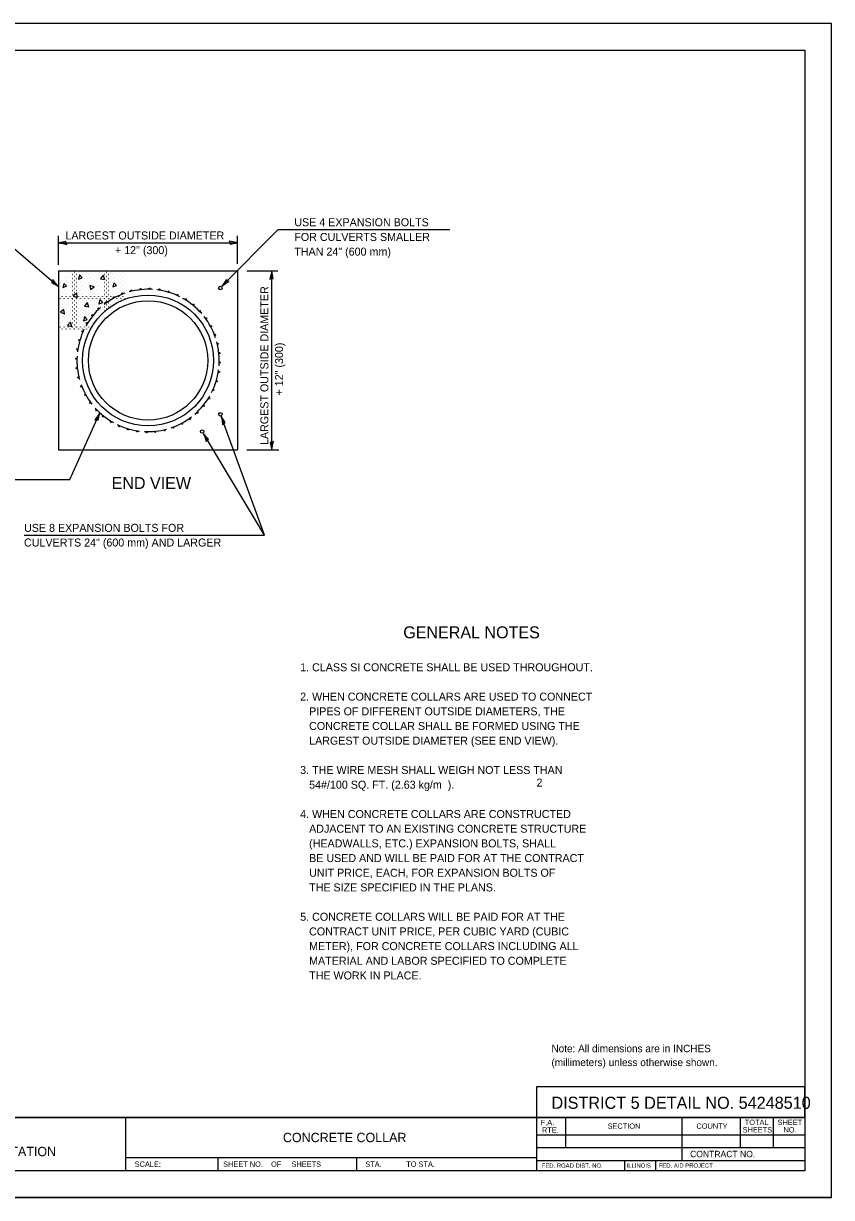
# Model space of a CAD drawing. Extents: x 99173 to 99853, y 99981 to 100421.
# Drawn here: x 99550.2 to 99853, y 99980.8 to 100420.8 of the extents above; entities that cross this region are included whole.
import ezdxf

# ---------------------------------------------------------------- set-up
doc = ezdxf.new("R2010")
doc.units = 0
for name, color, linetype in [('Design_PR_Roadway Dimensions', 7, 'Continuous'), ('Design_PR_Roadway Notes', 7, 'Continuous'), ('Level 29', 7, 'Continuous'), ('Level 43', 7, 'Continuous'), ('Level 52', 7, 'Continuous'), ('Sheets_50 Reference Boundary', 7, 'Continuous'), ('Sheets_General Details', 7, 'Continuous'), ('Sheets_Printer Plotting Border', 7, 'Continuous'), ('Stage_Construction Traffic Control', 7, 'Continuous')]:
    doc.layers.add(name, color=color, linetype=linetype)

msp = doc.modelspace()

# ---------------------------------------------------------------- linework, layer by layer
at = {"layer": 'Design_PR_Roadway Notes'}
for p, q in [((99645.66, 100343.57), (99624.52, 100322.4)), ((99645.66, 100343.57), (99709.96, 100343.57)), ((99543.99, 100338.71), (99563.12, 100322.33)), ((99567.54, 100249.92), (99578.79, 100274.85)), ((99640.53, 100229.04), (99624.3, 100273.62)), ((99640.53, 100229.04), (99617.61, 100267.14)), ((99465.87, 100249.92), (99567.54, 100249.92)), ((99550.38, 100229.04), (99640.53, 100229.04))]:
    msp.add_line(p, q, dxfattribs=at)
for points in [[(99561.17, 100324.86), (99560.98, 100324.24), (99560.68, 100323.74), (99561.76, 100323.14), (99563.12, 100322.33), (99562.05, 100323.65)], [(99627.19, 100324.14), (99626.58, 100324.39), (99626.11, 100324.73), (99625.43, 100323.69), (99624.52, 100322.4), (99625.91, 100323.36)], [(99576.91, 100272.27), (99577.56, 100272.25), (99578.13, 100272.11), (99578.4, 100273.31), (99578.79, 100274.85), (99577.83, 100273.45)], [(99624.76, 100270.46), (99625.23, 100270.9), (99625.74, 100271.19), (99625.09, 100272.24), (99624.3, 100273.62), (99624.59, 100271.95)], [(99618.66, 100264.13), (99619.04, 100264.65), (99619.49, 100265.03), (99618.65, 100265.94), (99617.61, 100267.14), (99618.21, 100265.55)]]:
    msp.add_lwpolyline(points, close=True, dxfattribs=at)
at = {"layer": 'Level 29'}
for points in [[(99571.13, 100326.56), (99570.76, 100324.97), (99572.16, 100325.53)], [(99580.07, 100326.44), (99578.97, 100325.13), (99580.63, 100324.85)], [(99565.31, 100323.43), (99564.93, 100321.85), (99566.34, 100322.41)], [(99575.26, 100321.08), (99576.62, 100322.08), (99575.07, 100322.65)], [(99584.02, 100323.67), (99583.64, 100322.09), (99585.04, 100322.64)], [(99570.12, 100319.71), (99568.76, 100318.72), (99570.31, 100318.14)], [(99574.09, 100316.22), (99572.99, 100314.9), (99574.65, 100314.62)], [(99578.83, 100317.32), (99578.46, 100315.74), (99579.86, 100316.29)], [(99565.33, 100313.58), (99563.98, 100312.58), (99565.52, 100312.01)], [(99567.79, 100308.89), (99566.69, 100307.58), (99568.34, 100307.3)], [(99573.06, 100310.97), (99572.68, 100309.39), (99574.08, 100309.94)]]:
    msp.add_lwpolyline(points, close=True, dxfattribs=at)
for centre in [(99564.67, 100324.5), (99565.43, 100325.26), (99566.18, 100326.01), (99566.18, 100324.5), (99566.94, 100326.77), (99566.94, 100325.26), (99567.7, 100327.53), (99567.7, 100326.01), (99567.7, 100324.5), (99568.46, 100326.77), (99568.46, 100325.26), (99569.21, 100327.53), (99569.21, 100326.01), (99569.21, 100324.5), (99569.97, 100326.77), (99569.97, 100325.26), (99570.73, 100327.53), (99570.73, 100326.01), (99570.73, 100324.5), (99571.49, 100326.77), (99571.49, 100325.26), (99572.24, 100327.53), (99572.24, 100326.01), (99572.24, 100324.5), (99573, 100326.77), (99573, 100325.26), (99573.76, 100327.53), (99573.76, 100326.01), (99573.76, 100324.5), (99574.52, 100326.77), (99574.52, 100325.26), (99575.28, 100327.53), (99575.28, 100326.01), (99575.28, 100324.5), (99576.03, 100326.77), (99576.03, 100325.26), (99576.79, 100327.53), (99576.79, 100326.01), (99576.79, 100324.5), (99577.55, 100326.77), (99577.55, 100325.26), (99578.31, 100327.53), (99578.31, 100326.01), (99578.31, 100324.5), (99579.06, 100326.77), (99579.06, 100325.26), (99579.82, 100327.53), (99579.82, 100326.01), (99579.82, 100324.5), (99580.58, 100326.77), (99580.58, 100325.26), (99581.34, 100327.53), (99581.34, 100326.01), (99581.34, 100324.5), (99582.09, 100326.77), (99582.09, 100325.26), (99582.85, 100327.53), (99582.85, 100326.01), (99582.85, 100324.5), (99583.61, 100326.77), (99583.61, 100325.26), (99584.37, 100327.53), (99584.37, 100326.01), (99584.37, 100324.5), (99585.12, 100326.77), (99585.12, 100325.26), (99585.88, 100327.53), (99585.88, 100326.01), (99585.88, 100324.5), (99586.64, 100326.77), (99586.64, 100325.26), (99587.4, 100327.53), (99587.4, 100326.01), (99587.4, 100324.5), (99588.15, 100326.77), (99588.15, 100325.26), (99563.91, 100323.74), (99563.91, 100322.23), (99563.91, 100320.71), (99564.67, 100322.98), (99564.67, 100321.47), (99565.43, 100323.74), (99565.43, 100322.23), (99565.43, 100320.71), (99566.18, 100322.98), (99566.18, 100321.47), (99566.94, 100323.74), (99566.94, 100322.23), (99566.94, 100320.71), (99567.7, 100322.98), (99567.7, 100321.47), (99568.46, 100323.74), (99568.46, 100322.23), (99568.46, 100320.71), (99569.21, 100322.98), (99569.21, 100321.47), (99569.97, 100323.74), (99569.97, 100322.23), (99569.97, 100320.71), (99570.73, 100322.98), (99570.73, 100321.47), (99571.49, 100323.74), (99571.49, 100322.23), (99571.49, 100320.71), (99572.24, 100322.98), (99572.24, 100321.47), (99573, 100323.74), (99573, 100322.23), (99573, 100320.71), (99573.76, 100322.98), (99573.76, 100321.47), (99574.52, 100323.74), (99574.52, 100322.23), (99574.52, 100320.71), (99575.28, 100322.98), (99575.28, 100321.47), (99576.03, 100323.74), (99576.03, 100322.23), (99576.03, 100320.71), (99576.79, 100322.98), (99576.79, 100321.47), (99577.55, 100323.74), (99577.55, 100322.23), (99577.55, 100320.71), (99578.31, 100322.98), (99578.31, 100321.47), (99579.06, 100323.74), (99579.06, 100322.23), (99579.06, 100320.71), (99579.82, 100322.98), (99579.82, 100321.47), (99580.58, 100323.74), (99580.58, 100322.23), (99580.58, 100320.71), (99581.34, 100322.98), (99581.34, 100321.47), (99582.09, 100323.74), (99582.09, 100322.23), (99582.09, 100320.71), (99582.85, 100322.98), (99582.85, 100321.47), (99583.61, 100323.74), (99583.61, 100322.23), (99583.61, 100320.71), (99584.37, 100322.98), (99584.37, 100321.47), (99585.12, 100323.74), (99585.12, 100322.23), (99585.12, 100320.71), (99585.88, 100322.98), (99585.88, 100321.47), (99586.64, 100323.74), (99586.64, 100322.23), (99586.64, 100320.71), (99587.4, 100322.98), (99587.4, 100321.47), (99588.15, 100323.74), (99588.15, 100322.23), (99588.15, 100320.71), (99563.91, 100319.2), (99563.91, 100317.68), (99563.91, 100316.17), (99564.67, 100319.95), (99564.67, 100318.44), (99564.67, 100316.92), (99565.43, 100319.2), (99565.43, 100317.68), (99565.43, 100316.17), (99566.18, 100319.95), (99566.18, 100318.44), (99566.18, 100316.92), (99566.94, 100319.2), (99566.94, 100317.68), (99566.94, 100316.17), (99567.7, 100319.95), (99567.7, 100318.44), (99567.7, 100316.92), (99568.46, 100319.2), (99568.46, 100317.68), (99568.46, 100316.17), (99569.21, 100319.95), (99569.21, 100318.44), (99569.21, 100316.92), (99569.97, 100319.2), (99569.97, 100317.68), (99569.97, 100316.17), (99570.73, 100319.95), (99570.73, 100318.44), (99570.73, 100316.92), (99571.49, 100319.2), (99571.49, 100317.68), (99571.49, 100316.17), (99572.24, 100319.95), (99572.24, 100318.44), (99572.24, 100316.92), (99573, 100319.2), (99573, 100317.68), (99573, 100316.17), (99573.76, 100319.95), (99573.76, 100318.44), (99573.76, 100316.92), (99574.52, 100319.2), (99574.52, 100317.68), (99574.52, 100316.17), (99575.28, 100319.95), (99575.28, 100318.44), (99575.28, 100316.92), (99576.03, 100319.2), (99576.03, 100317.68), (99576.03, 100316.17), (99576.79, 100319.95), (99576.79, 100318.44), (99576.79, 100316.92), (99577.55, 100319.2), (99577.55, 100317.68), (99577.55, 100316.17), (99578.31, 100319.95), (99578.31, 100318.44), (99578.31, 100316.92), (99579.06, 100319.2), (99579.06, 100317.68), (99579.06, 100316.17), (99579.82, 100319.95), (99579.82, 100318.44), (99579.82, 100316.92), (99580.58, 100319.2), (99580.58, 100317.68), (99580.58, 100316.17), (99581.34, 100319.95), (99581.34, 100318.44), (99581.34, 100316.92), (99582.09, 100319.2), (99582.09, 100317.68), (99582.09, 100316.17), (99582.85, 100319.95), (99582.85, 100318.44), (99582.85, 100316.92), (99583.61, 100319.2), (99583.61, 100317.68), (99583.61, 100316.17), (99584.37, 100319.95), (99584.37, 100318.44), (99584.37, 100316.92), (99585.12, 100319.2), (99585.12, 100317.68), (99585.12, 100316.17), (99585.88, 100319.95), (99585.88, 100318.44), (99585.88, 100316.92), (99586.64, 100319.2), (99586.64, 100317.68), (99587.4, 100319.95), (99587.4, 100318.44), (99588.15, 100319.2), (99588.15, 100317.68), (99563.91, 100314.65), (99563.91, 100313.14), (99563.91, 100311.62), (99564.67, 100315.41), (99564.67, 100313.89), (99564.67, 100312.38), (99565.43, 100314.65), (99565.43, 100313.14), (99565.43, 100311.62), (99566.18, 100315.41), (99566.18, 100313.89), (99566.18, 100312.38), (99566.94, 100314.65), (99566.94, 100313.14), (99566.94, 100311.62), (99567.7, 100315.41), (99567.7, 100313.89), (99567.7, 100312.38), (99568.46, 100314.65), (99568.46, 100313.14), (99568.46, 100311.62), (99569.21, 100315.41), (99569.21, 100313.89), (99569.21, 100312.38), (99569.97, 100314.65), (99569.97, 100313.14), (99569.97, 100311.62), (99570.73, 100315.41), (99570.73, 100313.89), (99570.73, 100312.38), (99571.49, 100314.65), (99571.49, 100313.14), (99571.49, 100311.62), (99572.24, 100315.41), (99572.24, 100313.89), (99572.24, 100312.38), (99573, 100314.65), (99573, 100313.14), (99573, 100311.62), (99573.76, 100315.41), (99573.76, 100313.89), (99573.76, 100312.38), (99574.52, 100314.65), (99574.52, 100313.14), (99574.52, 100311.62), (99575.28, 100315.41), (99575.28, 100313.89), (99575.28, 100312.38), (99576.03, 100314.65), (99576.03, 100313.14), (99576.03, 100311.62), (99576.79, 100315.41), (99576.79, 100313.89), (99576.79, 100312.38), (99577.55, 100314.65), (99577.55, 100313.14), (99577.55, 100311.62), (99578.31, 100315.41), (99578.31, 100313.89), (99578.31, 100312.38), (99579.06, 100314.65), (99579.06, 100313.14), (99579.06, 100311.62), (99579.82, 100315.41), (99579.82, 100313.89), (99579.82, 100312.38), (99580.58, 100314.65), (99580.58, 100313.14), (99581.34, 100315.41), (99581.34, 100313.89), (99582.09, 100314.65), (99582.85, 100315.41), (99563.91, 100310.1), (99563.91, 100308.59), (99563.91, 100307.07), (99564.67, 100310.86), (99564.67, 100309.35), (99564.67, 100307.83), (99565.43, 100310.1), (99565.43, 100308.59), (99565.43, 100307.07), (99566.18, 100310.86), (99566.18, 100309.35), (99566.18, 100307.83), (99566.94, 100310.1), (99566.94, 100308.59), (99566.94, 100307.07), (99567.7, 100310.86), (99567.7, 100309.35), (99567.7, 100307.83), (99568.46, 100310.1), (99568.46, 100308.59), (99568.46, 100307.07), (99569.21, 100310.86), (99569.21, 100309.35), (99569.21, 100307.83), (99569.97, 100310.1), (99569.97, 100308.59), (99569.97, 100307.07), (99570.73, 100310.86), (99570.73, 100309.35), (99570.73, 100307.83), (99571.49, 100310.1), (99571.49, 100308.59), (99571.49, 100307.07), (99572.24, 100310.86), (99572.24, 100309.35), (99572.24, 100307.83), (99573, 100310.1), (99573, 100308.59), (99573, 100307.07), (99573.76, 100310.86), (99573.76, 100309.35), (99573.76, 100307.83), (99574.52, 100310.1), (99574.52, 100308.59), (99574.52, 100307.07), (99575.28, 100310.86), (99575.28, 100309.35), (99575.28, 100307.83), (99576.03, 100310.1), (99576.03, 100308.59), (99576.79, 100310.86), (99576.79, 100309.35), (99577.55, 100310.1), (99578.31, 100310.86), (99564.67, 100306.32), (99566.18, 100306.32), (99567.7, 100306.32), (99569.21, 100306.32), (99570.73, 100306.32), (99572.24, 100306.32), (99573.76, 100306.32), (99575.28, 100306.32)]:
    msp.add_circle(centre, 0.0107, dxfattribs=at)
at = {"layer": 'Level 43'}
for p, q in [((99563.31, 100330.36), (99563.31, 100341.24)), ((99563.31, 100338.62), (99630.41, 100338.62)), ((99630.41, 100330.8), (99630.41, 100341.24)), ((99633.83, 100328.08), (99645.5, 100328.08)), ((99643.18, 100260.98), (99643.18, 100328.08)), ((99633.83, 100260.98), (99645.83, 100260.98))]:
    msp.add_line(p, q, dxfattribs=at)
for points in [[(99566.44, 100337.97), (99566.18, 100338.57), (99566.09, 100339.14), (99564.88, 100338.89), (99563.31, 100338.62), (99564.98, 100338.32)], [(99627.28, 100339.28), (99627.54, 100338.68), (99627.64, 100338.1), (99628.85, 100338.35), (99630.41, 100338.62), (99628.74, 100338.93)], [(99642.52, 100324.95), (99643.13, 100325.21), (99643.7, 100325.3), (99643.45, 100326.51), (99643.18, 100328.08), (99642.88, 100326.41)], [(99643.83, 100264.11), (99643.23, 100263.85), (99642.66, 100263.75), (99642.91, 100262.54), (99643.18, 100260.98), (99643.48, 100262.65)]]:
    msp.add_lwpolyline(points, close=True, dxfattribs=at)
at = {"layer": 'Level 52'}
for p, q in [((99563.31, 100328.08), (99630.41, 100328.08)), ((99563.31, 100328.08), (99563.31, 100260.98)), ((99630.41, 100328.08), (99630.41, 100260.98)), ((99563.31, 100260.98), (99630.41, 100260.98))]:
    msp.add_line(p, q, dxfattribs=at)
for radius in [24.52, 22.37]:
    msp.add_circle((99596.86, 100294.53), radius, dxfattribs=at)
at = {"layer": 'Sheets_50 Reference Boundary'}
msp.add_lwpolyline([(99212.95, 100410.82), (99842.95, 100410.82), (99842.95, 100010.82), (99212.95, 100010.82)], close=True, dxfattribs=at)
at = {"layer": 'Sheets_General Details'}
for p, q in [((99852.95, 100420.82), (99172.95, 100420.82)), ((99852.95, 99980.82), (99852.95, 100420.82)), ((99212.95, 100010.82), (99842.95, 100010.82)), ((99588.44, 100010.82), (99588.44, 99990.82)), ((99742.44, 100010.82), (99742.44, 99990.82)), ((99753.24, 100010.82), (99753.24, 99999.52)), ((99796.84, 100010.82), (99796.84, 99994.72)), ((99818.68, 100010.82), (99818.68, 99999.52)), ((99831.1, 100010.82), (99831.1, 99999.52)), ((99742.44, 100004.32), (99842.95, 100004.32)), ((99742.44, 99999.52), (99842.95, 99999.52)), ((99588.44, 99995.82), (99742.44, 99995.82)), ((99622.95, 99995.82), (99622.95, 99990.82)), ((99674.95, 99995.82), (99674.95, 99990.82)), ((99742.44, 99994.72), (99842.95, 99994.72)), ((99775.38, 99994.72), (99775.38, 99990.82)), ((99786.98, 99994.72), (99786.98, 99990.82)), ((99852.95, 99980.82), (99172.95, 99980.82))]:
    msp.add_line(p, q, dxfattribs=at)
for points in [[(99212.95, 100410.82), (99842.95, 100410.82), (99842.95, 99990.82), (99212.95, 99990.82)], [(99742.44, 100010.82), (99842.95, 100010.82), (99842.95, 100022.31), (99742.44, 100022.31)]]:
    msp.add_lwpolyline(points, close=True, dxfattribs=at)
at = {"layer": 'Sheets_Printer Plotting Border'}
msp.add_lwpolyline([(99172.95, 99980.82), (99852.95, 99980.82), (99852.95, 100420.82), (99172.95, 100420.82)], close=True, dxfattribs=at)
at = {"layer": 'Stage_Construction Traffic Control'}
for centre, radius in [((99590.58, 100320.68), 0.222), ((99594.05, 100321.27), 0.222), ((99597.55, 100321.41), 0.222), ((99601.1, 100321.09), 0.222), ((99604.53, 100320.3), 0.222), ((99623.92, 100321.67), 0.641), ((99581.03, 100316.27), 0.222), ((99584.02, 100318.16), 0.222), ((99587.21, 100319.63), 0.222), ((99607.82, 100319.08), 0.222), ((99610.91, 100317.45), 0.222), ((99613.8, 100315.41), 0.222), ((99575.95, 100311.44), 0.222), ((99578.32, 100314.02), 0.222), ((99616.39, 100313.02), 0.222), ((99573.92, 100308.55), 0.222), ((99618.64, 100310.3), 0.222), ((99620.51, 100307.33), 0.222), ((99572.27, 100305.42), 0.222), ((99621.97, 100304.14), 0.222), ((99570.3, 100298.7), 0.222), ((99571.06, 100302.14), 0.222), ((99623.02, 100300.73), 0.222), ((99569.98, 100295.18), 0.222), ((99623.6, 100297.3), 0.222), ((99623.74, 100293.75), 0.222), ((99570.12, 100291.67), 0.222), ((99623.4, 100290.18), 0.222), ((99570.74, 100288.14), 0.222), ((99571.78, 100284.82), 0.222), ((99622.6, 100286.75), 0.222), ((99573.26, 100281.64), 0.222), ((99619.71, 100280.35), 0.222), ((99621.39, 100283.51), 0.222), ((99575.16, 100278.64), 0.222), ((99577.43, 100275.93), 0.222), ((99617.69, 100277.52), 0.222), ((99580.01, 100273.56), 0.222), ((99582.9, 100271.54), 0.222), ((99612.53, 100272.68), 0.222), ((99615.29, 100274.95), 0.222), ((99623.92, 100274.34), 0.641), ((99586.04, 100269.91), 0.222), ((99589.33, 100268.72), 0.222), ((99592.81, 100267.95), 0.222), ((99596.3, 100267.65), 0.222), ((99599.49, 100267.77), 0.222), ((99603, 100268.35), 0.222), ((99606.4, 100269.39), 0.222), ((99609.54, 100270.82), 0.222), ((99617.11, 100267.88), 0.641)]:
    msp.add_circle(centre, radius, dxfattribs=at)
for start, end in [(86.3531, 105.4735), (63.4803, 82.8364), (109.0198, 128.109), (41.1714, 60.647), (131.9932, 150.828), (18.4095, 38.1068), (154.2964, 173.0365), (355.7151, 15.2095), (176.5826, 195.5846), (333.2007, 352.4311), (199.6264, 217.9122), (311.1576, 330.2025), (222.0477, 240.809), (288.85, 307.659), (244.2736, 262.9926), (267.2166, 285.0403)]:
    msp.add_arc((99596.86, 100294.53), 26.67, start, end, dxfattribs=at)

# ---------------------------------------------------------------- texts
at = {"layer": 'Design_PR_Roadway Dimensions'}
for s, p in [('LARGEST OUTSIDE DIAMETER', (99565.89, 100339.87)), ('+ 12" (300)', (99584.45, 100334.37))]:
    msp.add_text(s, height=3, dxfattribs=at).set_placement(p)
for s, p in [('LARGEST OUTSIDE DIAMETER', (99641.93, 100262.84)), ('+ 12" (300)', (99647.43, 100281.4))]:
    msp.add_text(s, height=3, rotation=90, dxfattribs=at).set_placement(p)
at = {"layer": 'Design_PR_Roadway Notes'}
for s, height, p in [('USE 4 EXPANSION BOLTS', 3, (99651.65, 100344.82)), ('FOR CULVERTS SMALLER', 3, (99651.65, 100339.32)), ('THAN 24" (600 mm)', 3, (99651.65, 100333.82)), ('END VIEW', 4.5, (99583.2, 100246.33)), ('USE 8 EXPANSION BOLTS FOR', 3, (99550.38, 100230.29)), ('CULVERTS 24" (600 mm) AND LARGER', 3, (99550.38, 100224.79)), ('GENERAL NOTES', 4.5, (99692.48, 100190.39)), ('1. CLASS SI CONCRETE SHALL BE USED THROUGHOUT.', 3, (99653.85, 100178.04)), ('2. WHEN CONCRETE COLLARS ARE USED TO CONNECT', 3, (99653.85, 100167.04)), ('   PIPES OF DIFFERENT OUTSIDE DIAMETERS, THE', 3, (99653.85, 100161.54)), ('   CONCRETE COLLAR SHALL BE FORMED USING THE', 3, (99653.85, 100156.04)), ('   LARGEST OUTSIDE DIAMETER (SEE END VIEW).', 3, (99653.85, 100150.54)), ('3. THE WIRE MESH SHALL WEIGH NOT LESS THAN', 3, (99653.85, 100139.54)), ('   54#/100 SQ. FT. (2.63 kg/m  ).', 3, (99653.85, 100134.04)), ('2', 3, (99742.41, 100134.83)), ('4. WHEN CONCRETE COLLARS ARE CONSTRUCTED', 3, (99653.85, 100123.04)), ('   ADJACENT TO AN EXISTING CONCRETE STRUCTURE', 3, (99653.85, 100117.54)), ('   (HEADWALLS, ETC.) EXPANSION BOLTS, SHALL', 3, (99653.85, 100112.04)), ('   BE USED AND WILL BE PAID FOR AT THE CONTRACT', 3, (99653.85, 100106.54)), ('   UNIT PRICE, EACH, FOR EXPANSION BOLTS OF', 3, (99653.85, 100101.04)), ('   THE SIZE SPECIFIED IN THE PLANS.', 3, (99653.85, 100095.54)), ('5. CONCRETE COLLARS WILL BE PAID FOR AT THE', 3, (99653.85, 100084.54)), ('   CONTRACT UNIT PRICE, PER CUBIC YARD (CUBIC', 3, (99653.85, 100079.04)), ('   METER), FOR CONCRETE COLLARS INCLUDING ALL', 3, (99653.85, 100073.54)), ('   MATERIAL AND LABOR SPECIFIED TO COMPLETE', 3, (99653.85, 100068.04)), ('   THE WORK IN PLACE.', 3, (99653.85, 100062.54))]:
    msp.add_text(s, height=height, dxfattribs=at).set_placement(p)
at = {"layer": 'Sheets_General Details'}
for s, height, p in [('Note: All dimensions are in INCHES', 2.8003, (99748.01, 100035.27)), ('(millimeters) unless otherwise shown.', 2.8003, (99748.01, 100030.07)), ('DISTRICT 5 DETAIL NO. 54248510   ', 4.5381, (99748.02, 100014.06)), ('F.A.', 2, (99743.98, 100007.92)), ('SECTION', 2, (99769.04, 100006.57)), ('COUNTY', 2, (99802.33, 100006.57)), ('TOTAL', 2, (99820.45, 100007.99)), ('SHEET', 2, (99832.74, 100007.99)), ('CONCRETE COLLAR', 3.5, (99647.38, 100001.57)), ('RTE.', 2, (99744.44, 100005.12)), ('SHEETS', 2, (99819.66, 100005.19)), ('NO.', 2, (99834.95, 100005.19)), ('DEPARTMENT OF TRANSPORTATION', 3.5, (99477.88, 99996.32)), ('CONTRACT NO.      ', 2.4, (99799.95, 99995.92)), ('SCALE:          ', 2, (99591.82, 99992.32)), ('SHEET NO.    OF     SHEETS', 2, (99624.99, 99992.32)), ('STA.            TO STA.            ', 2, (99678.25, 99992.32)), ('FED. ROAD DIST. NO.  ', 1.6, (99744.37, 99991.97)), ('ILLINOIS', 1.6, (99776.17, 99992.01)), ('FED. AID PROJECT', 1.6, (99788.2, 99992.01))]:
    msp.add_text(s, height=height, dxfattribs=at).set_placement(p)

doc.saveas('drawing.dxf')
